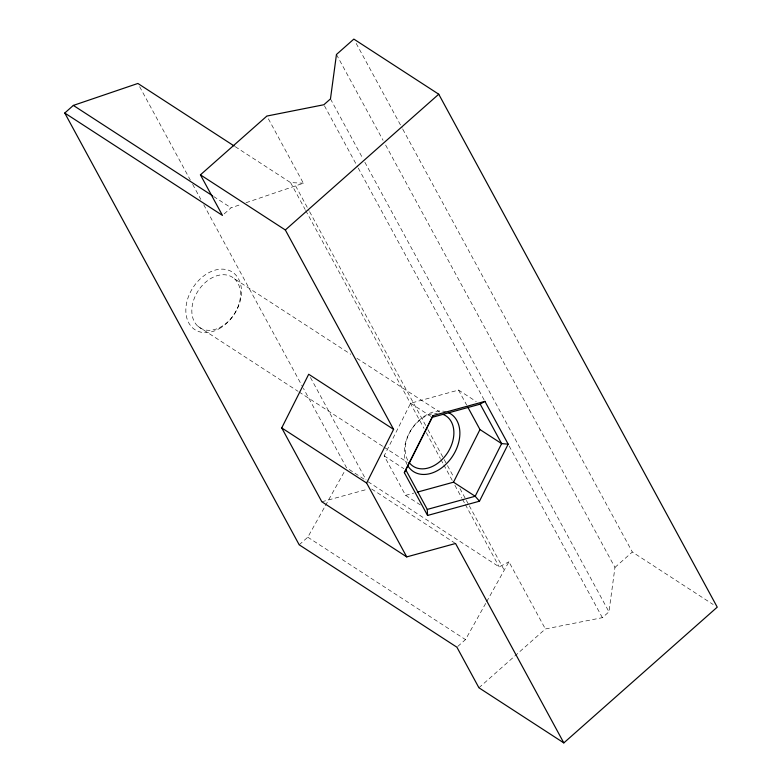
<?xml version="1.0" encoding="UTF-8"?>
<svg xmlns="http://www.w3.org/2000/svg" width="782" height="782" viewBox="0 0 782 782"><rect width="100%" height="100%" fill="white"/><g stroke="black" fill="none" stroke-linecap="round" stroke-linejoin="round"><path stroke-width="0.59" stroke-dasharray="3.91 2.93" d="M478.926 687.779L545.386 628.972L602.365 617.663L608.963 611.827L614.955 567.419L385.399 144.631M420.374 504.937L405.604 495.348L384.167 455.867L410.628 403.229L458.535 390.062L476.258 401.577M299.193 544.81L307.795 537.195L324.823 506.687M325.41 505.641L344.784 470.92M457.763 646.44L465.505 639.598L486.042 602.775M486.639 601.729L508.916 561.799L545.386 628.972M224.18 213.897L231.061 207.807L241.433 204.278M614.955 567.419L632.345 552.024L713.155 604.496M368.058 481.741L499.209 566.891L508.916 561.799M246.037 202.714L303.357 183.213L266.887 116.049M321.842 501.78L367.169 489.327M405.604 495.348L413.776 493.1M235.216 146.664L290.542 182.587L303.357 183.213M213.652 196.507L231.061 207.807M234.395 278.724A30.058 21.485 -57 0 1 221.032 326.856A30.058 21.485 -57 0 1 193.076 301.989A30.058 21.485 -57 0 1 234.395 278.724L350.776 354.295M356.905 358.273L439.601 411.967M410.628 403.229L431.312 416.65M197.944 326.319L298.001 391.283M299.017 391.948L382.74 446.307M383.757 446.972L407.236 462.221M384.167 455.867L403.864 468.653M363.962 479.083L346.543 467.773L303.406 388.331M371.685 489.033L454.538 542.825M307.795 537.195L465.505 639.598M356.181 43.391L402.212 128.16M402.789 129.235L632.345 552.024M336.456 54.486L383.072 140.33M330.463 98.903L362.516 157.925M364.842 162.216L608.963 611.827M324.452 105.814L357.667 166.977M358.244 168.052L484.097 399.837M509.15 445.975L602.365 617.663M458.535 390.062L466.639 405.008M295.586 185.862L308.988 210.554M309.574 211.629L427.304 428.468M427.891 429.543L443.629 458.526M444.215 459.601L453.54 476.776M459.953 488.584L465.779 499.317M466.355 500.392L468.692 504.683M469.278 505.758L504.243 570.166M290.542 182.587L305.117 209.429M305.703 210.495L424.02 428.419M426.346 432.71L440.334 458.477M440.921 459.552L443.257 463.843M443.834 464.919L452.583 481.018M454.909 485.309L461.908 498.193M462.485 499.268L464.821 503.559M465.398 504.634L499.209 566.891M310.434 377.452L366.025 479.835M139.626 86.685L190.339 180.075M192.665 184.366L200.827 199.4M203.74 204.767L302.829 387.256M407.178 464.733A34.349 24.555 -57 0 1 413.17 426.894A34.349 24.555 -57 0 1 446.385 411.84M407.764 460.344A30.058 21.485 -57 0 1 411.166 429.944A30.058 21.485 -57 0 1 437.255 413.287M219.214 328.694A34.349 24.555 -57 0 0 234.473 273.69A34.349 24.555 -57 0 0 187.26 300.278A34.349 24.555 -57 0 0 219.214 328.694"/><path stroke-width="1.17" d="M404.343 472.67L433.023 415.623L484.928 401.362L508.163 444.147L479.483 501.194L427.568 515.455L404.343 472.67L433.023 415.623M406.738 556.901L321.842 501.78L281.725 427.91L308.704 374.255L393.6 429.386L366.631 483.032L406.738 556.901L455.554 543.49L563.822 742.9L717.241 607.155L438.751 94.221L353.845 39.1L336.456 54.486L330.463 98.903L323.865 104.739L266.887 116.049L200.427 174.845L222.459 215.412L64.759 113.019L73.352 105.414L137.876 83.459L234.189 145.999M417.285 492.142L453.501 482.191L479.972 429.553L467.802 407.139M200.427 174.845L285.332 229.976L438.751 94.221M432.299 417.295L480.197 404.138L484.928 401.362M405.829 469.933L427.265 509.414L475.173 496.257L501.633 443.619L480.197 404.138M508.163 444.147L501.633 443.619L479.972 429.553M73.352 105.414L212.626 195.842M453.501 482.191L475.173 496.257L479.483 501.194M281.725 427.91L366.631 483.032M563.822 742.9L478.926 687.779L456.903 647.203L299.193 544.81L64.759 113.019M285.332 229.976L393.6 429.386M427.265 509.414L427.568 515.455M442.974 414.372A30.058 21.485 -57 0 1 446.62 454.166A30.058 21.485 -57 0 1 409.025 462.328M448.399 412.603A34.349 24.555 -57 0 1 450.51 459.112A34.349 24.555 -57 0 1 407.735 465.701"/></g></svg>
